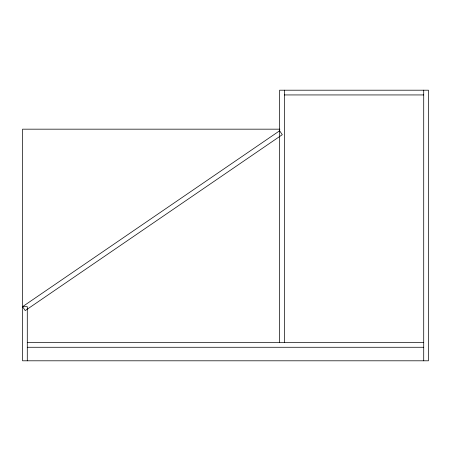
<?xml version="1.0" encoding="UTF-8"?>
<svg xmlns="http://www.w3.org/2000/svg" width="451" height="451" viewBox="0 0 451 451"><rect width="100%" height="100%" fill="white"/><g stroke="black" fill="none" stroke-linecap="round" stroke-linejoin="round"><path stroke-width="0.68" d="M279.62 130.79L282.292 134.697L25.222 310.587L22.55 306.68L279.665 130.756M284.355 94.936L423.714 94.936M279.879 129.172L22.55 129.172L22.55 360.8L428.45 360.8L428.45 90.2L279.62 90.2L279.62 342.534M22.55 306.68L27.285 306.68L27.285 360.8M27.285 342.534L423.714 342.534M27.285 347.27L423.714 347.27M423.714 90.2L423.714 360.8M284.355 90.2L284.355 342.534"/></g></svg>
